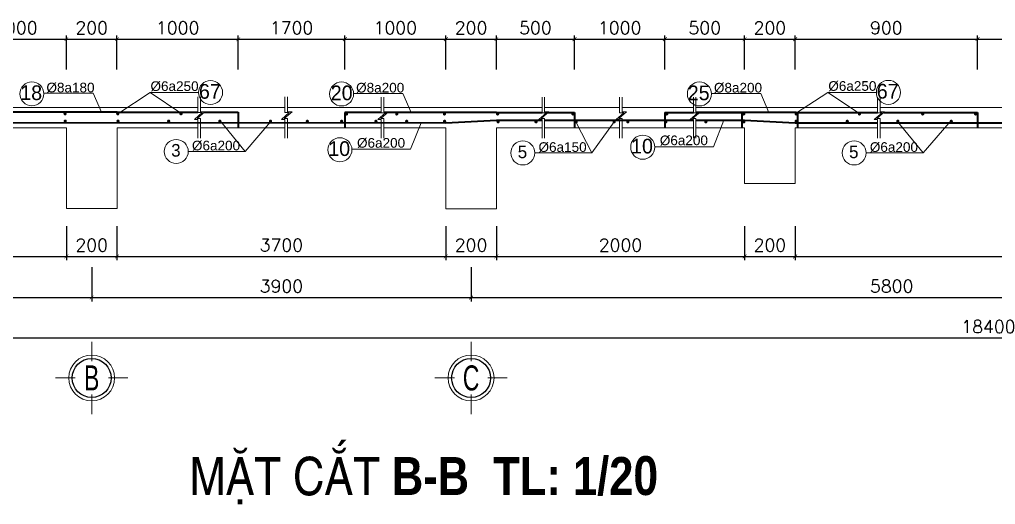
# Model space of a CAD drawing. Header units: inches. Extents: x 1604615 to 1925968, y -294302 to 52467.
# Drawn here: x 1776470 to 1795753, y -232344 to -222753 of the extents above; entities that cross this region are included whole.
import ezdxf
from ezdxf.enums import TextEntityAlignment as Align

# ---------------------------------------------------------------- set-up
doc = ezdxf.new("R2010")
doc.units = ezdxf.units.IN
doc.header["$LTSCALE"] = 20
doc.header["$MEASUREMENT"] = 0
doc.layers.get('0').update_dxf_attribs({"lineweight": 13})
for name, color, linetype, lineweight in [('0-Netin', 251, 'Continuous', 9), ('kich thuoc', 8, 'Continuous', 13), ('KTHUOC_TRUC', 123, 'Continuous', 5), ('SOHIEUTHEP', 212, 'Continuous', 13), ('THEP', 1, 'Continuous', 40), ('TV-MB', 33, 'Continuous', 9), ('VV', 114, 'Continuous', 13)]:
    doc.layers.add(name, color=color, linetype=linetype, lineweight=lineweight)
doc.layers.add('TEXT', color=9, linetype='Continuous')
doc.styles.add('DIM', font='romans.shx')
doc.styles.add('text', font='ARIALN.TTF')
doc.styles.add('thep', font='ARIAL.TTF')
doc.dimstyles.new('1-20', dxfattribs={"dimtxt": 250, "dimasz": 75, "dimexe": 75, "dimexo": 250, "dimgap": 100, "dimtad": 1, "dimdec": 0, "dimlfac": 0.2, "dimzin": 4, "dimdsep": 46, "dimtxsty": 'DIM', "dimblk": 'ARCHTICK', "dimcen": 10, "dimdle": 75, "dimadec": 0, "dimazin": 0, "dimtfac": 1, "dimtdec": 0, "dimtix": 1, "dimtofl": 0, "dimtmove": 1, "dimatfit": 3, "dimfxl": 600, "dimfxlon": 1, "dimtolj": 1, "dimtzin": 0, "dimarcsym": 0})

# ---------------------------------------------------------------- blocks, each defined once
blk = doc.blocks.new('_ArchTick')
at = {"color": 0, "linetype": 'ByBlock', "const_width": 0.15}
blk.add_lwpolyline([(-0.5, -0.5), (0.5, 0.5)], dxfattribs=at)
blk = doc.blocks.new('*D464')
at = {"layer": 'Defpoints', "color": 0}
for p in [(1770887, -226489), (1777396, -226489), (1777396, -227438)]:
    blk.add_point(p, dxfattribs=at)
at = {"layer": 'kich thuoc', "color": 0, "lineweight": -2}
for p, q in [((1770887, -226838), (1770887, -227513)), ((1777396, -226838), (1777396, -227513)), ((1770812, -227438), (1777471, -227438))]:
    blk.add_line(p, q, dxfattribs=at)
at = {"layer": 'kich thuoc', "color": 0, "lineweight": -2, "xscale": 75, "yscale": 75, "zscale": 75, "rotation": 180}
blk.add_blockref('_ArchTick', (1770887, -227438), dxfattribs=at)
at = {"layer": 'kich thuoc', "color": 0, "lineweight": -2, "xscale": 75, "yscale": 75, "zscale": 75}
blk.add_blockref('_ArchTick', (1777396, -227438), dxfattribs=at)
at = {"layer": 'kich thuoc', "color": 0, "insert": (1774142, -227213), "char_height": 250, "attachment_point": 5, "style": 'DIM'}
blk.add_mtext('\\A1;3700', dxfattribs=at)
blk = doc.blocks.new('*D465')
at = {"layer": 'Defpoints', "color": 0}
for p in [(1777396, -226489), (1778396, -226489), (1778396, -227438)]:
    blk.add_point(p, dxfattribs=at)
at = {"layer": 'kich thuoc', "color": 0, "lineweight": -2}
for p, q in [((1777396, -226838), (1777396, -227513)), ((1778396, -226838), (1778396, -227513)), ((1777321, -227438), (1778471, -227438))]:
    blk.add_line(p, q, dxfattribs=at)
at = {"layer": 'kich thuoc', "color": 0, "lineweight": -2, "xscale": 75, "yscale": 75, "zscale": 75, "rotation": 180}
blk.add_blockref('_ArchTick', (1777396, -227438), dxfattribs=at)
at = {"layer": 'kich thuoc', "color": 0, "lineweight": -2, "xscale": 75, "yscale": 75, "zscale": 75}
blk.add_blockref('_ArchTick', (1778396, -227438), dxfattribs=at)
at = {"layer": 'kich thuoc', "color": 0, "insert": (1777896, -227213), "char_height": 250, "attachment_point": 5, "style": 'DIM'}
blk.add_mtext('\\A1;200', dxfattribs=at)
blk = doc.blocks.new('*D466')
at = {"layer": 'Defpoints', "color": 0}
for p in [(1778396, -226489), (1784892, -226489), (1784892, -227438)]:
    blk.add_point(p, dxfattribs=at)
at = {"layer": 'kich thuoc', "color": 0, "lineweight": -2}
for p, q in [((1778396, -226838), (1778396, -227513)), ((1784892, -226838), (1784892, -227513)), ((1778321, -227438), (1784967, -227438))]:
    blk.add_line(p, q, dxfattribs=at)
at = {"layer": 'kich thuoc', "color": 0, "lineweight": -2, "xscale": 75, "yscale": 75, "zscale": 75, "rotation": 180}
blk.add_blockref('_ArchTick', (1778396, -227438), dxfattribs=at)
at = {"layer": 'kich thuoc', "color": 0, "lineweight": -2, "xscale": 75, "yscale": 75, "zscale": 75}
blk.add_blockref('_ArchTick', (1784892, -227438), dxfattribs=at)
at = {"layer": 'kich thuoc', "color": 0, "insert": (1781644, -227213), "char_height": 250, "attachment_point": 5, "style": 'DIM'}
blk.add_mtext('\\A1;3700', dxfattribs=at)
blk = doc.blocks.new('*D467')
at = {"layer": 'Defpoints', "color": 0}
for p in [(1784892, -226489), (1785892, -226495), (1785892, -227438)]:
    blk.add_point(p, dxfattribs=at)
at = {"layer": 'kich thuoc', "color": 0, "lineweight": -2}
for p, q in [((1784892, -226838), (1784892, -227513)), ((1785892, -226838), (1785892, -227513)), ((1784817, -227438), (1785967, -227438))]:
    blk.add_line(p, q, dxfattribs=at)
at = {"layer": 'kich thuoc', "color": 0, "lineweight": -2, "xscale": 75, "yscale": 75, "zscale": 75, "rotation": 180}
blk.add_blockref('_ArchTick', (1784892, -227438), dxfattribs=at)
at = {"layer": 'kich thuoc', "color": 0, "lineweight": -2, "xscale": 75, "yscale": 75, "zscale": 75}
blk.add_blockref('_ArchTick', (1785892, -227438), dxfattribs=at)
at = {"layer": 'kich thuoc', "color": 0, "insert": (1785392, -227213), "char_height": 250, "attachment_point": 5, "style": 'DIM'}
blk.add_mtext('\\A1;200', dxfattribs=at)
blk = doc.blocks.new('*D468')
at = {"layer": 'Defpoints', "color": 0}
for p in [(1790796, -225995), (1785892, -226495), (1790796, -227438)]:
    blk.add_point(p, dxfattribs=at)
at = {"layer": 'kich thuoc', "color": 0, "lineweight": -2}
for p, q in [((1785892, -226838), (1785892, -227513)), ((1790796, -226838), (1790796, -227513)), ((1785817, -227438), (1790871, -227438))]:
    blk.add_line(p, q, dxfattribs=at)
at = {"layer": 'kich thuoc', "color": 0, "lineweight": -2, "xscale": 75, "yscale": 75, "zscale": 75, "rotation": 180}
blk.add_blockref('_ArchTick', (1785892, -227438), dxfattribs=at)
at = {"layer": 'kich thuoc', "color": 0, "lineweight": -2, "xscale": 75, "yscale": 75, "zscale": 75}
blk.add_blockref('_ArchTick', (1790796, -227438), dxfattribs=at)
at = {"layer": 'kich thuoc', "color": 0, "insert": (1788344, -227213), "char_height": 250, "attachment_point": 5, "style": 'DIM'}
blk.add_mtext('\\A1;2000', dxfattribs=at)
blk = doc.blocks.new('*D469')
at = {"layer": 'Defpoints', "color": 0}
for p in [(1790796, -225995), (1791796, -225995), (1791796, -227438)]:
    blk.add_point(p, dxfattribs=at)
at = {"layer": 'kich thuoc', "color": 0, "lineweight": -2}
for p, q in [((1790796, -226838), (1790796, -227513)), ((1791796, -226838), (1791796, -227513)), ((1790721, -227438), (1791871, -227438))]:
    blk.add_line(p, q, dxfattribs=at)
at = {"layer": 'kich thuoc', "color": 0, "lineweight": -2, "xscale": 75, "yscale": 75, "zscale": 75, "rotation": 180}
blk.add_blockref('_ArchTick', (1790796, -227438), dxfattribs=at)
at = {"layer": 'kich thuoc', "color": 0, "lineweight": -2, "xscale": 75, "yscale": 75, "zscale": 75}
blk.add_blockref('_ArchTick', (1791796, -227438), dxfattribs=at)
at = {"layer": 'kich thuoc', "color": 0, "insert": (1791296, -227213), "char_height": 250, "attachment_point": 5, "style": 'DIM'}
blk.add_mtext('\\A1;200', dxfattribs=at)
blk = doc.blocks.new('*D470')
at = {"layer": 'Defpoints', "color": 0}
for p in [(1791796, -225995), (1801512, -226495), (1801512, -227438)]:
    blk.add_point(p, dxfattribs=at)
at = {"layer": 'kich thuoc', "color": 0, "lineweight": -2}
for p, q in [((1791796, -226838), (1791796, -227513)), ((1801512, -226838), (1801512, -227513)), ((1791721, -227438), (1801587, -227438))]:
    blk.add_line(p, q, dxfattribs=at)
at = {"layer": 'kich thuoc', "color": 0, "lineweight": -2, "xscale": 75, "yscale": 75, "zscale": 75, "rotation": 180}
blk.add_blockref('_ArchTick', (1791796, -227438), dxfattribs=at)
at = {"layer": 'kich thuoc', "color": 0, "lineweight": -2, "xscale": 75, "yscale": 75, "zscale": 75}
blk.add_blockref('_ArchTick', (1801512, -227438), dxfattribs=at)
at = {"layer": 'kich thuoc', "color": 0, "insert": (1796654, -227213), "char_height": 250, "attachment_point": 5, "style": 'DIM'}
blk.add_mtext('\\A1;3400', dxfattribs=at)
blk = doc.blocks.new('*D478')
at = {"layer": 'Defpoints', "color": 0}
for p in [(1770387, -226489), (1777896, -226492), (1777896, -228251)]:
    blk.add_point(p, dxfattribs=at)
at = {"layer": 'kich thuoc', "color": 0, "lineweight": -2}
for p, q in [((1770387, -227651), (1770387, -228326)), ((1777896, -227651), (1777896, -228326)), ((1770312, -228251), (1777971, -228251))]:
    blk.add_line(p, q, dxfattribs=at)
at = {"layer": 'kich thuoc', "color": 0, "lineweight": -2, "xscale": 75, "yscale": 75, "zscale": 75, "rotation": 180}
blk.add_blockref('_ArchTick', (1770387, -228251), dxfattribs=at)
at = {"layer": 'kich thuoc', "color": 0, "lineweight": -2, "xscale": 75, "yscale": 75, "zscale": 75}
blk.add_blockref('_ArchTick', (1777896, -228251), dxfattribs=at)
at = {"layer": 'kich thuoc', "color": 0, "insert": (1774142, -228026), "char_height": 250, "attachment_point": 5, "style": 'DIM'}
blk.add_mtext('\\A1;3900', dxfattribs=at)
blk = doc.blocks.new('*D479')
at = {"layer": 'Defpoints', "color": 0}
for p in [(1777896, -226492), (1785392, -226495), (1785392, -228251)]:
    blk.add_point(p, dxfattribs=at)
at = {"layer": 'kich thuoc', "color": 0, "lineweight": -2}
for p, q in [((1777896, -227651), (1777896, -228326)), ((1785392, -227651), (1785392, -228326)), ((1777821, -228251), (1785467, -228251))]:
    blk.add_line(p, q, dxfattribs=at)
at = {"layer": 'kich thuoc', "color": 0, "lineweight": -2, "xscale": 75, "yscale": 75, "zscale": 75, "rotation": 180}
blk.add_blockref('_ArchTick', (1777896, -228251), dxfattribs=at)
at = {"layer": 'kich thuoc', "color": 0, "lineweight": -2, "xscale": 75, "yscale": 75, "zscale": 75}
blk.add_blockref('_ArchTick', (1785392, -228251), dxfattribs=at)
at = {"layer": 'kich thuoc', "color": 0, "insert": (1781644, -228026), "char_height": 250, "attachment_point": 5, "style": 'DIM'}
blk.add_mtext('\\A1;3900', dxfattribs=at)
blk = doc.blocks.new('*D480')
at = {"layer": 'Defpoints', "color": 0}
for p in [(1785392, -226495), (1802012, -226495), (1802012, -228251)]:
    blk.add_point(p, dxfattribs=at)
at = {"layer": 'kich thuoc', "color": 0, "lineweight": -2}
for p, q in [((1785392, -227651), (1785392, -228326)), ((1802012, -227651), (1802012, -228326)), ((1785317, -228251), (1802087, -228251))]:
    blk.add_line(p, q, dxfattribs=at)
at = {"layer": 'kich thuoc', "color": 0, "lineweight": -2, "xscale": 75, "yscale": 75, "zscale": 75, "rotation": 180}
blk.add_blockref('_ArchTick', (1785392, -228251), dxfattribs=at)
at = {"layer": 'kich thuoc', "color": 0, "lineweight": -2, "xscale": 75, "yscale": 75, "zscale": 75}
blk.add_blockref('_ArchTick', (1802012, -228251), dxfattribs=at)
at = {"layer": 'kich thuoc', "color": 0, "insert": (1793702, -228026), "char_height": 250, "attachment_point": 5, "style": 'DIM'}
blk.add_mtext('\\A1;5800', dxfattribs=at)
blk = doc.blocks.new('*D482')
at = {"layer": 'Defpoints', "color": 0}
for p in [(1770387, -226489), (1820841, -227651), (1820841, -229051)]:
    blk.add_point(p, dxfattribs=at)
at = {"layer": 'kich thuoc', "color": 0, "lineweight": -2}
for p, q in [((1770387, -228451), (1770387, -229126)), ((1820841, -228451), (1820841, -229126)), ((1770312, -229051), (1820916, -229051))]:
    blk.add_line(p, q, dxfattribs=at)
at = {"layer": 'kich thuoc', "color": 0, "lineweight": -2, "xscale": 75, "yscale": 75, "zscale": 75, "rotation": 180}
blk.add_blockref('_ArchTick', (1770387, -229051), dxfattribs=at)
at = {"layer": 'kich thuoc', "color": 0, "lineweight": -2, "xscale": 75, "yscale": 75, "zscale": 75}
blk.add_blockref('_ArchTick', (1820841, -229051), dxfattribs=at)
at = {"layer": 'kich thuoc', "color": 0, "insert": (1795614, -228826), "char_height": 250, "attachment_point": 5, "style": 'DIM'}
blk.add_mtext('\\A1;18400', dxfattribs=at)
blk = doc.blocks.new('TRUC-1')
at = {"layer": '0-Netin'}
blk.add_circle((0, -650), 412, dxfattribs=at)
at = {"layer": 'TV-MB'}
for p, q in [((0, -350), (0, 0)), ((-650, -650), (-300, -650)), ((300, -650), (650, -650)), ((0, -1300), (0, -950))]:
    blk.add_line(p, q, dxfattribs=at)
at = {"layer": 'TV-MB', "lineweight": 25}
blk.add_circle((0, -650), 350, dxfattribs=at)
at = {"layer": 'TV-MB', "style": 'text', "width": 0.8}
blk.add_attdef('13', text='', height=450, dxfattribs=at).set_placement((0, -650), align=Align.MIDDLE_CENTER)
blk = doc.blocks.new('*D488')
at = {"layer": 'Defpoints', "color": 0}
for p in [(1777396, -223142), (1775402, -224892), (1777396, -224892)]:
    blk.add_point(p, dxfattribs=at)
at = {"layer": 'kich thuoc', "color": 0, "lineweight": -2}
for p, q in [((1775402, -223742), (1775402, -223067)), ((1777396, -223742), (1777396, -223067)), ((1775327, -223142), (1777471, -223142))]:
    blk.add_line(p, q, dxfattribs=at)
at = {"layer": 'kich thuoc', "color": 0, "lineweight": -2, "xscale": 75, "yscale": 75, "zscale": 75, "rotation": 180}
blk.add_blockref('_ArchTick', (1775402, -223142), dxfattribs=at)
at = {"layer": 'kich thuoc', "color": 0, "lineweight": -2, "xscale": 75, "yscale": 75, "zscale": 75}
blk.add_blockref('_ArchTick', (1777396, -223142), dxfattribs=at)
at = {"layer": 'kich thuoc', "color": 0, "insert": (1776399, -222917), "char_height": 250, "attachment_point": 5, "style": 'DIM'}
blk.add_mtext('\\A1;1000', dxfattribs=at)
blk = doc.blocks.new('*D489')
at = {"layer": 'Defpoints', "color": 0}
for p in [(1778396, -223142), (1777396, -224892), (1778396, -224892)]:
    blk.add_point(p, dxfattribs=at)
at = {"layer": 'kich thuoc', "color": 0, "lineweight": -2}
for p, q in [((1777396, -223742), (1777396, -223067)), ((1778396, -223742), (1778396, -223067)), ((1777321, -223142), (1778471, -223142))]:
    blk.add_line(p, q, dxfattribs=at)
at = {"layer": 'kich thuoc', "color": 0, "lineweight": -2, "xscale": 75, "yscale": 75, "zscale": 75, "rotation": 180}
blk.add_blockref('_ArchTick', (1777396, -223142), dxfattribs=at)
at = {"layer": 'kich thuoc', "color": 0, "lineweight": -2, "xscale": 75, "yscale": 75, "zscale": 75}
blk.add_blockref('_ArchTick', (1778396, -223142), dxfattribs=at)
at = {"layer": 'kich thuoc', "color": 0, "insert": (1777896, -222917), "char_height": 250, "attachment_point": 5, "style": 'DIM'}
blk.add_mtext('\\A1;200', dxfattribs=at)
blk = doc.blocks.new('*D490')
at = {"layer": 'Defpoints', "color": 0}
for p in [(1780793, -223142), (1778396, -224892), (1780793, -224892)]:
    blk.add_point(p, dxfattribs=at)
at = {"layer": 'kich thuoc', "color": 0, "lineweight": -2}
for p, q in [((1778396, -223742), (1778396, -223067)), ((1780793, -223742), (1780793, -223067)), ((1778321, -223142), (1780868, -223142))]:
    blk.add_line(p, q, dxfattribs=at)
at = {"layer": 'kich thuoc', "color": 0, "lineweight": -2, "xscale": 75, "yscale": 75, "zscale": 75, "rotation": 180}
blk.add_blockref('_ArchTick', (1778396, -223142), dxfattribs=at)
at = {"layer": 'kich thuoc', "color": 0, "lineweight": -2, "xscale": 75, "yscale": 75, "zscale": 75}
blk.add_blockref('_ArchTick', (1780793, -223142), dxfattribs=at)
at = {"layer": 'kich thuoc', "color": 0, "insert": (1779595, -222917), "char_height": 250, "attachment_point": 5, "style": 'DIM'}
blk.add_mtext('\\A1;1000', dxfattribs=at)
blk = doc.blocks.new('*D491')
at = {"layer": 'Defpoints', "color": 0}
for p in [(1782898, -223142), (1780793, -224892), (1782898, -224895)]:
    blk.add_point(p, dxfattribs=at)
at = {"layer": 'kich thuoc', "color": 0, "lineweight": -2}
for p, q in [((1780793, -223742), (1780793, -223067)), ((1782898, -223742), (1782898, -223067)), ((1780718, -223142), (1782973, -223142))]:
    blk.add_line(p, q, dxfattribs=at)
at = {"layer": 'kich thuoc', "color": 0, "lineweight": -2, "xscale": 75, "yscale": 75, "zscale": 75, "rotation": 180}
blk.add_blockref('_ArchTick', (1780793, -223142), dxfattribs=at)
at = {"layer": 'kich thuoc', "color": 0, "lineweight": -2, "xscale": 75, "yscale": 75, "zscale": 75}
blk.add_blockref('_ArchTick', (1782898, -223142), dxfattribs=at)
at = {"layer": 'kich thuoc', "color": 0, "insert": (1781845, -222917), "char_height": 250, "attachment_point": 5, "style": 'DIM'}
blk.add_mtext('\\A1;1700', dxfattribs=at)
blk = doc.blocks.new('*D492')
at = {"layer": 'Defpoints', "color": 0}
for p in [(1784892, -223142), (1782898, -224895), (1784892, -224895)]:
    blk.add_point(p, dxfattribs=at)
at = {"layer": 'kich thuoc', "color": 0, "lineweight": -2}
for p, q in [((1782898, -223742), (1782898, -223067)), ((1784892, -223742), (1784892, -223067)), ((1782823, -223142), (1784967, -223142))]:
    blk.add_line(p, q, dxfattribs=at)
at = {"layer": 'kich thuoc', "color": 0, "lineweight": -2, "xscale": 75, "yscale": 75, "zscale": 75, "rotation": 180}
blk.add_blockref('_ArchTick', (1782898, -223142), dxfattribs=at)
at = {"layer": 'kich thuoc', "color": 0, "lineweight": -2, "xscale": 75, "yscale": 75, "zscale": 75}
blk.add_blockref('_ArchTick', (1784892, -223142), dxfattribs=at)
at = {"layer": 'kich thuoc', "color": 0, "insert": (1783895, -222917), "char_height": 250, "attachment_point": 5, "style": 'DIM'}
blk.add_mtext('\\A1;1000', dxfattribs=at)
blk = doc.blocks.new('*D493')
at = {"layer": 'Defpoints', "color": 0}
for p in [(1785892, -223142), (1784892, -224895), (1785892, -224895)]:
    blk.add_point(p, dxfattribs=at)
at = {"layer": 'kich thuoc', "color": 0, "lineweight": -2}
for p, q in [((1784892, -223742), (1784892, -223067)), ((1785892, -223742), (1785892, -223067)), ((1784817, -223142), (1785967, -223142))]:
    blk.add_line(p, q, dxfattribs=at)
at = {"layer": 'kich thuoc', "color": 0, "lineweight": -2, "xscale": 75, "yscale": 75, "zscale": 75, "rotation": 180}
blk.add_blockref('_ArchTick', (1784892, -223142), dxfattribs=at)
at = {"layer": 'kich thuoc', "color": 0, "lineweight": -2, "xscale": 75, "yscale": 75, "zscale": 75}
blk.add_blockref('_ArchTick', (1785892, -223142), dxfattribs=at)
at = {"layer": 'kich thuoc', "color": 0, "insert": (1785392, -222917), "char_height": 250, "attachment_point": 5, "style": 'DIM'}
blk.add_mtext('\\A1;200', dxfattribs=at)
blk = doc.blocks.new('*D494')
at = {"layer": 'Defpoints', "color": 0}
for p in [(1787435, -223142), (1785892, -224895), (1787435, -224895)]:
    blk.add_point(p, dxfattribs=at)
at = {"layer": 'kich thuoc', "color": 0, "lineweight": -2}
for p, q in [((1785892, -223742), (1785892, -223067)), ((1787435, -223742), (1787435, -223067)), ((1785817, -223142), (1787510, -223142))]:
    blk.add_line(p, q, dxfattribs=at)
at = {"layer": 'kich thuoc', "color": 0, "lineweight": -2, "xscale": 75, "yscale": 75, "zscale": 75, "rotation": 180}
blk.add_blockref('_ArchTick', (1785892, -223142), dxfattribs=at)
at = {"layer": 'kich thuoc', "color": 0, "lineweight": -2, "xscale": 75, "yscale": 75, "zscale": 75}
blk.add_blockref('_ArchTick', (1787435, -223142), dxfattribs=at)
at = {"layer": 'kich thuoc', "color": 0, "insert": (1786664, -222917), "char_height": 250, "attachment_point": 5, "style": 'DIM'}
blk.add_mtext('\\A1;500', dxfattribs=at)
blk = doc.blocks.new('*D495')
at = {"layer": 'Defpoints', "color": 0}
for p in [(1789221, -223142), (1787435, -224895), (1789221, -224895)]:
    blk.add_point(p, dxfattribs=at)
at = {"layer": 'kich thuoc', "color": 0, "lineweight": -2}
for p, q in [((1787435, -223742), (1787435, -223067)), ((1789221, -223742), (1789221, -223067)), ((1787360, -223142), (1789296, -223142))]:
    blk.add_line(p, q, dxfattribs=at)
at = {"layer": 'kich thuoc', "color": 0, "lineweight": -2, "xscale": 75, "yscale": 75, "zscale": 75, "rotation": 180}
blk.add_blockref('_ArchTick', (1787435, -223142), dxfattribs=at)
at = {"layer": 'kich thuoc', "color": 0, "lineweight": -2, "xscale": 75, "yscale": 75, "zscale": 75}
blk.add_blockref('_ArchTick', (1789221, -223142), dxfattribs=at)
at = {"layer": 'kich thuoc', "color": 0, "insert": (1788328, -222917), "char_height": 250, "attachment_point": 5, "style": 'DIM'}
blk.add_mtext('\\A1;1000', dxfattribs=at)
blk = doc.blocks.new('*D496')
at = {"layer": 'Defpoints', "color": 0}
for p in [(1790796, -223142), (1789221, -224895), (1790796, -224895)]:
    blk.add_point(p, dxfattribs=at)
at = {"layer": 'kich thuoc', "color": 0, "lineweight": -2}
for p, q in [((1789221, -223742), (1789221, -223067)), ((1790796, -223742), (1790796, -223067)), ((1789146, -223142), (1790871, -223142))]:
    blk.add_line(p, q, dxfattribs=at)
at = {"layer": 'kich thuoc', "color": 0, "lineweight": -2, "xscale": 75, "yscale": 75, "zscale": 75, "rotation": 180}
blk.add_blockref('_ArchTick', (1789221, -223142), dxfattribs=at)
at = {"layer": 'kich thuoc', "color": 0, "lineweight": -2, "xscale": 75, "yscale": 75, "zscale": 75}
blk.add_blockref('_ArchTick', (1790796, -223142), dxfattribs=at)
at = {"layer": 'kich thuoc', "color": 0, "insert": (1790009, -222917), "char_height": 250, "attachment_point": 5, "style": 'DIM'}
blk.add_mtext('\\A1;500', dxfattribs=at)
blk = doc.blocks.new('*D497')
at = {"layer": 'Defpoints', "color": 0}
for p in [(1791796, -223142), (1790796, -224895), (1791796, -224895)]:
    blk.add_point(p, dxfattribs=at)
at = {"layer": 'kich thuoc', "color": 0, "lineweight": -2}
for p, q in [((1790796, -223742), (1790796, -223067)), ((1791796, -223742), (1791796, -223067)), ((1790721, -223142), (1791871, -223142))]:
    blk.add_line(p, q, dxfattribs=at)
at = {"layer": 'kich thuoc', "color": 0, "lineweight": -2, "xscale": 75, "yscale": 75, "zscale": 75, "rotation": 180}
blk.add_blockref('_ArchTick', (1790796, -223142), dxfattribs=at)
at = {"layer": 'kich thuoc', "color": 0, "lineweight": -2, "xscale": 75, "yscale": 75, "zscale": 75}
blk.add_blockref('_ArchTick', (1791796, -223142), dxfattribs=at)
at = {"layer": 'kich thuoc', "color": 0, "insert": (1791296, -222917), "char_height": 250, "attachment_point": 5, "style": 'DIM'}
blk.add_mtext('\\A1;200', dxfattribs=at)
blk = doc.blocks.new('*D498')
at = {"layer": 'Defpoints', "color": 0}
for p in [(1795396, -223142), (1791796, -224895), (1795396, -224894)]:
    blk.add_point(p, dxfattribs=at)
at = {"layer": 'kich thuoc', "color": 0, "lineweight": -2}
for p, q in [((1791796, -223742), (1791796, -223067)), ((1795396, -223742), (1795396, -223067)), ((1791721, -223142), (1795471, -223142))]:
    blk.add_line(p, q, dxfattribs=at)
at = {"layer": 'kich thuoc', "color": 0, "lineweight": -2, "xscale": 75, "yscale": 75, "zscale": 75, "rotation": 180}
blk.add_blockref('_ArchTick', (1791796, -223142), dxfattribs=at)
at = {"layer": 'kich thuoc', "color": 0, "lineweight": -2, "xscale": 75, "yscale": 75, "zscale": 75}
blk.add_blockref('_ArchTick', (1795396, -223142), dxfattribs=at)
at = {"layer": 'kich thuoc', "color": 0, "insert": (1793596, -222917), "char_height": 250, "attachment_point": 5, "style": 'DIM'}
blk.add_mtext('\\A1;900', dxfattribs=at)
blk = doc.blocks.new('*D499')
at = {"layer": 'Defpoints', "color": 0}
for p in [(1797922, -223142), (1795396, -224894), (1797922, -224893)]:
    blk.add_point(p, dxfattribs=at)
at = {"layer": 'kich thuoc', "color": 0, "lineweight": -2}
for p, q in [((1795396, -223742), (1795396, -223067)), ((1797922, -223742), (1797922, -223067)), ((1795321, -223142), (1797997, -223142))]:
    blk.add_line(p, q, dxfattribs=at)
at = {"layer": 'kich thuoc', "color": 0, "lineweight": -2, "xscale": 75, "yscale": 75, "zscale": 75, "rotation": 180}
blk.add_blockref('_ArchTick', (1795396, -223142), dxfattribs=at)
at = {"layer": 'kich thuoc', "color": 0, "lineweight": -2, "xscale": 75, "yscale": 75, "zscale": 75}
blk.add_blockref('_ArchTick', (1797922, -223142), dxfattribs=at)
at = {"layer": 'kich thuoc', "color": 0, "insert": (1796659, -222917), "char_height": 250, "attachment_point": 5, "style": 'DIM'}
blk.add_mtext('\\A1;1600', dxfattribs=at)

msp = doc.modelspace()

# ---------------------------------------------------------------- linework, layer by layer
at = {"ltscale": 0.1}
for p, q in [((1778410.2, -224616), (1779050.8, -224196.4)), ((1779050.8, -224196.4), (1780007.1, -224196.4)), ((1779050.8, -224196.4), (1779675.8, -224615.2)), ((1791802.7, -224613), (1792443.3, -224193.3)), ((1792443.3, -224193.3), (1793399.6, -224193.3)), ((1792443.3, -224193.3), (1793068.3, -224612.2)), ((1780929.6, -225361.8), (1780443.9, -224761.8)), ((1787776.9, -225391.5), (1787468.6, -224791.5)), ((1794323, -225391.5), (1793807.8, -224762.4))]:
    msp.add_line(p, q, dxfattribs=at)
for points in [[(1778089.6, -224585.9), (1777928, -224212.4), (1776951.7, -224212.4)], [(1784208.4, -224588.8), (1784046.9, -224215.3), (1783070.5, -224215.3)], [(1791278.3, -224588.8), (1791116.8, -224215.3), (1790140.5, -224215.3)], [(1781426, -224777.2), (1780929.6, -225361.8), (1779804.2, -225361.8)], [(1784406, -224794.2), (1784196.9, -225318.2), (1783037.4, -225318.2)], [(1788218.6, -224775.9), (1787776.9, -225391.5), (1786651.6, -225391.5)], [(1790389.1, -224744.3), (1790180, -225268.3), (1789020.4, -225268.3)], [(1794876.4, -224749.1), (1794323, -225391.5), (1793197.7, -225391.5)]]:
    msp.add_lwpolyline(points, dxfattribs=at)
at = {"layer": 'kich thuoc'}
for p, q in [((1778396.4, -224492.2), (1776175.4, -224492.2)), ((1779991.6, -224492.2), (1778396.4, -224492.2)), ((1781711.7, -224492.2), (1780046.8, -224492.2)), ((1783615.4, -224495.1), (1781767.6, -224495.1)), ((1786794, -224495.1), (1783671.3, -224495.1)), ((1788325.6, -224495.1), (1786843.8, -224495.1)), ((1789785.5, -224495.1), (1788375.5, -224495.1)), ((1792964.5, -224495.1), (1789835.3, -224495.1)), ((1793424.8, -224495.1), (1792964.5, -224495.1)), ((1796780.7, -224495.1), (1793474.7, -224495.1)), ((1794980.7, -224495.1), (1794484.1, -224495.1)), ((1776175.4, -224892.2), (1777396.4, -224892.2)), ((1777396.4, -224892.2), (1777396.4, -226492.2)), ((1778396.4, -224892.2), (1779991.6, -224892.2)), ((1778396.4, -226492.2), (1778396.4, -224892.2)), ((1780046.8, -224892.2), (1781711.7, -224892.2)), ((1781767.6, -224895.1), (1783615.4, -224895.1)), ((1783671.3, -224895.1), (1784892.3, -224895.1)), ((1784892.3, -224895.1), (1784892.3, -226495.1)), ((1785892.3, -226495.1), (1785892.3, -224895.1)), ((1785892.3, -224895.1), (1786794, -224895.1)), ((1786843.8, -224895.1), (1788325.6, -224895.1)), ((1788375.5, -224895.1), (1789785.5, -224895.1)), ((1789835.3, -224895.1), (1790796, -224895.1)), ((1790796, -224895.1), (1790746, -224895.1)), ((1790796, -224895.1), (1790796, -225895.1)), ((1791796, -224895.1), (1793424.8, -224894.1)), ((1791796, -225995.1), (1791796, -224895.1)), ((1793474.7, -224894.1), (1796780.7, -224892)), ((1794484.1, -224893.4), (1794980.7, -224893.7)), ((1790796, -225895.1), (1790796, -225995.1)), ((1790796, -225995.1), (1791796, -225995.1)), ((1777396.4, -226492.2), (1778396.4, -226492.2)), ((1784892.3, -226495.1), (1785892.3, -226495.1))]:
    msp.add_line(p, q, dxfattribs=at)
at = {"layer": 'kich thuoc', "ltscale": 0.1}
for points in [[(1779991.6, -224283.4), (1779991.6, -224594.6), (1780078.6, -224594.6), (1779926.1, -224729.8), (1779991.6, -224729.6), (1779991.6, -225096.8)], [(1780046.8, -224283.4), (1780046.8, -224575.4), (1780133.8, -224575.4), (1779981.3, -224710.6), (1780046.8, -224710.5), (1780046.8, -225096.8)], [(1781711.7, -224283.4), (1781711.7, -224594.6), (1781798.7, -224594.6), (1781646.2, -224729.8), (1781711.7, -224729.6), (1781711.7, -225096.8)], [(1781767.6, -224283.4), (1781767.6, -224575.4), (1781854.6, -224575.4), (1781702.1, -224710.6), (1781767.6, -224710.5), (1781767.6, -225096.8)], [(1783615.4, -224286.4), (1783615.4, -224597.5), (1783702.4, -224597.5), (1783549.9, -224732.7), (1783615.4, -224732.6), (1783615.4, -225099.7)], [(1783671.3, -224286.4), (1783671.3, -224578.3), (1783758.2, -224578.3), (1783605.8, -224713.5), (1783671.3, -224713.4), (1783671.3, -225099.7)], [(1786794, -224286.4), (1786794, -224597.5), (1786880.9, -224597.5), (1786728.5, -224732.7), (1786794, -224732.6), (1786794, -225099.7)], [(1786843.8, -224286.4), (1786843.8, -224578.3), (1786930.8, -224578.3), (1786778.3, -224713.5), (1786843.8, -224713.4), (1786843.8, -225099.7)], [(1788325.6, -224286.4), (1788325.6, -224597.5), (1788412.6, -224597.5), (1788260.1, -224732.7), (1788325.6, -224732.6), (1788325.6, -225099.7)], [(1788375.5, -224286.4), (1788375.5, -224578.3), (1788462.5, -224578.3), (1788310, -224713.5), (1788375.5, -224713.4), (1788375.5, -225099.7)], [(1789785.5, -224286.4), (1789785.5, -224597.5), (1789872.4, -224597.5), (1789720, -224732.7), (1789785.5, -224732.6), (1789785.5, -225099.7)], [(1789835.3, -224286.4), (1789835.3, -224578.3), (1789922.3, -224578.3), (1789769.8, -224713.5), (1789835.3, -224713.4), (1789835.3, -225099.7)], [(1793424.8, -224286.4), (1793424.8, -224597.5), (1793511.8, -224597.5), (1793359.3, -224732.7), (1793424.8, -224732.6), (1793424.8, -225099.7)], [(1793474.7, -224286.4), (1793474.7, -224578.3), (1793561.6, -224578.3), (1793409.2, -224713.5), (1793474.7, -224713.4), (1793474.7, -225099.7)]]:
    msp.add_lwpolyline(points, dxfattribs=at)
at = {"layer": 'THEP'}
for p, q in [((1778396.4, -224585.9), (1776175.4, -224585.9)), ((1778396.4, -224585.9), (1779991.6, -224585.9)), ((1778396.4, -224585.9), (1779991.6, -224585.9)), ((1780121.9, -224585.9), (1780792.9, -224585.9)), ((1780792.9, -224585.9), (1780792.9, -224892.2)), ((1783615.4, -224588.8), (1782897.9, -224588.8)), ((1782897.9, -224588.8), (1782897.9, -224895.1)), ((1785892.3, -224588.8), (1783671.3, -224588.8)), ((1785892.3, -224588.8), (1786794, -224588.8)), ((1786843.8, -224588.8), (1787435.5, -224588.8)), ((1787435.5, -224588.8), (1787435.5, -224895.1)), ((1789221.5, -224588.8), (1789221.5, -224895.1)), ((1789221.5, -224588.8), (1789785.5, -224588.8)), ((1791815.7, -224588.8), (1789835.3, -224588.8)), ((1789835.3, -224588.8), (1790797.3, -224588.8)), ((1790746, -224895.1), (1790746, -224588.8)), ((1791795.5, -224588.8), (1793424.8, -224588.8)), ((1791846, -224892.2), (1791846, -224588.8)), ((1793549.7, -224588.8), (1795395.5, -224588.8)), ((1795395.5, -224588.8), (1795395.7, -224892.9)), ((1765128.5, -224789.2), (1784891.6, -224795.1)), ((1784892.3, -224794.8), (1785892.3, -224745.1)), ((1785892.3, -224745.1), (1786794, -224745.1)), ((1786843.8, -224745.1), (1788325.6, -224745.1)), ((1788325.6, -224745.1), (1789785.5, -224745.1)), ((1789835.3, -224745.1), (1790795.5, -224745.1)), ((1790795.5, -224745.1), (1791793, -224795.1)), ((1791793, -224795.1), (1792964.5, -224795.1)), ((1792964.5, -224795.1), (1793424.8, -224795.1)), ((1793474.7, -224795.1), (1796780.7, -224795.1)), ((1794484.1, -224795.1), (1794980.7, -224795.1))]:
    msp.add_line(p, q, dxfattribs=at)
at = {"layer": 'THEP', "const_width": 31.2}
for points in [[(1777354.1, -224617.5, 1), (1777385.4, -224617.5, 1)], [(1778394.7, -224617.5, 1), (1778425.9, -224617.5, 1)], [(1779644.7, -224617.5, 1), (1779675.9, -224617.5, 1)], [(1782916.7, -224620.4, 1), (1782948, -224620.4, 1)], [(1783908.8, -224620.4, 1), (1783940, -224620.4, 1)], [(1784850, -224620.4, 1), (1784881.2, -224620.4, 1)], [(1785901.1, -224620.4, 1), (1785932.3, -224620.4, 1)], [(1787388.2, -224620.4, 1), (1787419.5, -224620.4, 1)], [(1789242, -224620.4, 1), (1789273.3, -224620.4, 1)], [(1790763.8, -224620.4, 1), (1790795.1, -224620.4, 1)], [(1791799.5, -224620.4, 1), (1791830.8, -224620.4, 1)], [(1793049.5, -224620.4, 1), (1793080.8, -224620.4, 1)], [(1794299.5, -224620.4, 1), (1794330.8, -224620.4, 1)], [(1795344.9, -224620.4, 1), (1795376.1, -224620.4, 1)], [(1777357.9, -224761.8, 1), (1777389.1, -224761.8, 1)], [(1778401, -224761.8, 1), (1778432.3, -224761.8, 1)], [(1779401, -224761.8, 1), (1779432.3, -224761.8, 1)], [(1780412.7, -224761.8, 1), (1780443.9, -224761.8, 1)], [(1781412.7, -224761.8, 1), (1781443.9, -224761.8, 1)], [(1782140.9, -224764.7, 1), (1782172.1, -224764.7, 1)], [(1782140.9, -224764.7, 1), (1782172.1, -224764.7, 1)], [(1782819.1, -224764.7, 1), (1782850.4, -224764.7, 1)], [(1782819.1, -224764.7, 1), (1782850.4, -224764.7, 1)], [(1783497.3, -224764.7, 1), (1783528.6, -224764.7, 1)], [(1783497.3, -224764.7, 1), (1783528.6, -224764.7, 1)], [(1784103.8, -224764.7, 1), (1784135, -224764.7, 1)], [(1784853.8, -224764.7, 1), (1784885, -224764.7, 1)], [(1785909.8, -224775.9, 1), (1785941.1, -224775.9, 1)], [(1786659.8, -224775.9, 1), (1786691.1, -224775.9, 1)], [(1787453, -224775.9, 1), (1787484.2, -224775.9, 1)], [(1788203, -224775.9, 1), (1788234.2, -224775.9, 1)], [(1788473.2, -224776.5, 1), (1788504.5, -224776.5, 1)], [(1789223.2, -224776.5, 1), (1789254.5, -224776.5, 1)], [(1790016.4, -224776.5, 1), (1790047.7, -224776.5, 1)], [(1790764.9, -224776.5, 1), (1790796.2, -224776.5, 1)], [(1791798.3, -224764.3, 1), (1791829.6, -224764.3, 1)], [(1792809.5, -224764.4, 1), (1792840.8, -224764.4, 1)], [(1793807.6, -224764.5, 1), (1793838.9, -224764.5, 1)], [(1794864.4, -224764.3, 1), (1794895.7, -224764.3, 1)]]:
    msp.add_lwpolyline(points, format="xyb", close=True, dxfattribs=at)
at = {"layer": 'VV'}
for centre in [(1776714.3, -224222.5), (1780244.7, -224196.4), (1782833.2, -224225.5), (1789903.1, -224225.5), (1793637.2, -224193.3), (1779566.6, -225361.8), (1782800, -225328.3), (1786414, -225391.5), (1788783.1, -225278.5), (1792960.1, -225391.5)]:
    msp.add_circle(centre, 237.6, dxfattribs=at)

# ---------------------------------------------------------------- block references
at = {"layer": 'kich thuoc', "xscale": 1.100000000093132, "yscale": 1.099999999976717, "zscale": 1.1}
for p, values in [((1777896.4, -229125.7), {'13': 'B'}), ((1785392.3, -229125.7), {'13': 'C'})]:
    msp.add_blockref('TRUC-1', p, dxfattribs=at).add_auto_attribs(values)

# ---------------------------------------------------------------- texts
at = {"layer": 'KTHUOC_TRUC', "insert": (1784459, -231865.5), "char_height": 768, "attachment_point": 5, "style": 'DIM'}
msp.add_mtext('{\\fVNI-Helve-Condense|b1|i0|c0|p2;\\H0.9766x;MAËT CAÉT B-B  TL: 1/2\\H1.024x;0}', dxfattribs=at)
at = {"layer": 'SOHIEUTHEP', "width": 2852.724, "attachment_point": 5}
for s, insert, char_height in [('{\\fVNI-Avo|b0|i0|c0|p2;18}', (1776700.6, -224202.5), 290.4), ('{\\fVNI-Avo|b0|i0|c0|p2;67}', (1780230.9, -224176.4), 290.4), ('{\\fVNI-Avo|b0|i0|c0|p2;20}', (1782835.3, -224205.5), 290.4), ('{\\fVNI-Avo|b0|i0|c0|p2;25}', (1789889.3, -224205.5), 290.4), ('{\\fVNI-Avo|b0|i0|c0|p2;67}', (1793623.4, -224173.3), 290.4), ('{\\fVNI-Avo|b0|i0|c0|p2;3}', (1779559.7, -225341.8), 250), ('{\\fVNI-Avo|b0|i0|c0|p2;10}', (1782786.2, -225308.3), 290.4), ('{\\fVNI-Avo|b0|i0|c0|p2;10}', (1788769.3, -225258.4), 290.4), ('{\\fVNI-Avo|b0|i0|c0|p2;5}', (1786407, -225371.5), 250), ('{\\fVNI-Avo|b0|i0|c0|p2;5}', (1792953.2, -225371.5), 250)]:
    msp.add_mtext(s, dxfattribs=dict(at, insert=insert, char_height=char_height))
at = {"layer": 'TEXT', "style": 'thep'}
for s, p in [('%%C8a180', (1777002, -224193.8)), ('%%C6a250', (1779057.7, -224166.3)), ('%%C8a200', (1783120.8, -224196.8)), ('%%C8a200', (1790190.8, -224196.8)), ('%%C6a250', (1792450.2, -224163.2)), ('%%C6a200', (1779877.4, -225341.3)), ('%%C6a200', (1783138.3, -225288.1)), ('%%C6a150', (1786724.7, -225371)), ('%%C6a200', (1789121.3, -225238.2)), ('%%C6a200', (1793270.9, -225371))]:
    msp.add_text(s, height=191.25, dxfattribs=at).set_placement(p)

# ---------------------------------------------------------------- dimensions: what is measured, and where the dimension line sits
at = {"layer": 'kich thuoc'}
for base, p1, p2, text, picture, middle in [((1777396.4, -223141.7), (1775402, -224892.2), (1777396.4, -224892.2), '1000', '*D488', (1776399.2, -222916.7)), ((1780792.9, -223141.7), (1778396.4, -224892.2), (1780792.9, -224892.2), '1000', '*D490', (1779594.7, -222916.7)), ((1782897.9, -223141.7), (1780792.9, -224892.2), (1782897.9, -224895.1), '1700', '*D491', (1781845.4, -222916.7)), ((1784892.3, -223141.7), (1782897.9, -224895.1), (1784892.3, -224895.1), '1000', '*D492', (1783895.1, -222916.7)), ((1787435.5, -223141.7), (1785892.3, -224895.1), (1787435.5, -224895.1), '500', '*D494', (1786663.9, -222916.7)), ((1789221.5, -223141.7), (1787435.5, -224895.1), (1789221.5, -224895.1), '1000', '*D495', (1788328.5, -222916.7)), ((1790796, -223141.7), (1789221.5, -224895.1), (1790796, -224895.1), '500', '*D496', (1790008.7, -222916.7)), ((1795395.7, -223141.7), (1791796, -224895.1), (1795395.7, -224894.1), '900', '*D498', (1793595.9, -222916.7)), ((1797921.8, -223141.7), (1795395.7, -224894.1), (1797921.8, -224893.4), '1600', '*D499', (1796658.8, -222916.7)), ((1790796, -227438.4), (1785892.3, -226495.1), (1790796, -225995.1), '2000', '*D468', (1788344.1, -227213.4)), ((1801511.9, -227438.4), (1791796, -225995.1), (1801511.9, -226495.1), '3400', '*D470', (1796654, -227213.4)), ((1777896.4, -228250.7), (1770386.9, -226489.2), (1777896.4, -226492.2), '3900', '*D478', (1774141.6, -228025.7)), ((1820841.1, -229050.7), (1770386.9, -226489.2), (1820841.1, -227650.7), '18400', '*D482', (1795614, -228825.7)), ((1777396.4, -227438.4), (1770886.9, -226489.2), (1777396.4, -226489.2), '3700', '*D464', (1774141.6, -227213.4)), ((1785392.3, -228250.7), (1777896.4, -226492.2), (1785392.3, -226495.1), '3900', '*D479', (1781644.3, -228025.7)), ((1784892.3, -227438.4), (1778396.4, -226489.2), (1784892.3, -226489.2), '3700', '*D466', (1781644.3, -227213.4)), ((1802011.9, -228250.7), (1785392.3, -226495.1), (1802011.9, -226495.1), '5800', '*D480', (1793702.1, -228025.7))]:
    dim = msp.add_linear_dim(base=base, p1=p1, p2=p2, text=text, dimstyle='1-20', dxfattribs=at)
    dim.commit()
    dim.dimension.update_dxf_attribs({"geometry": picture, "text_midpoint": middle})
for base, p1, p2, picture, middle in [((1778396.4, -223141.7), (1777396.4, -224892.2), (1778396.4, -224892.2), '*D489', (1777896.4, -222916.7)), ((1785892.3, -223141.7), (1784892.3, -224895.1), (1785892.3, -224895.1), '*D493', (1785392.3, -222916.7)), ((1791796, -223141.7), (1790796, -224895.1), (1791796, -224895.1), '*D497', (1791296, -222916.7)), ((1791796, -227438.4), (1790796, -225995.1), (1791796, -225995.1), '*D469', (1791296, -227213.4)), ((1778396.4, -227438.4), (1777396.4, -226489.2), (1778396.4, -226489.2), '*D465', (1777896.4, -227213.4)), ((1785892.3, -227438.4), (1784892.3, -226489.2), (1785892.3, -226495.1), '*D467', (1785392.3, -227213.4))]:
    dim = msp.add_linear_dim(base=base, p1=p1, p2=p2, dimstyle='1-20', dxfattribs=at)
    dim.commit()
    dim.dimension.update_dxf_attribs({"geometry": picture, "text_midpoint": middle})

doc.saveas('drawing.dxf')
